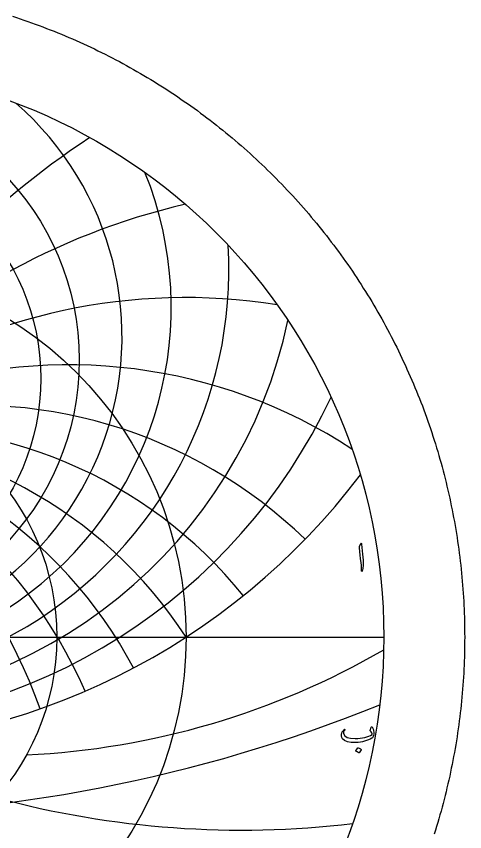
# Model space of a CAD drawing. Header units: millimetres. Extents: x -68 to 68, y -68 to 70.
# Drawn here: x 21.5 to 68.5, y -20.4 to 65.1 of the extents above; entities that cross this region are included whole.
import ezdxf

# ---------------------------------------------------------------- set-up
doc = ezdxf.new("R2010")
doc.units = ezdxf.units.MM
for name, color, linetype in [('CUT_OUTER', 1, 'Continuous'), ('ENGRAVE', 7, 'Continuous'), ('ENGRAVE_FINE', 8, 'Continuous'), ('TEXT', 5, 'Continuous')]:
    doc.layers.add(name, color=color, linetype=linetype)

msp = doc.modelspace()

# ---------------------------------------------------------------- linework, layer by layer
at = {"layer": 'CUT_OUTER'}
msp.add_lwpolyline([(21.08, 65.1495), (21.4794, 65.0189), (21.8779, 64.8859), (22.2756, 64.7505), (22.6725, 64.6126), (23.0685, 64.4722), (23.4637, 64.3295), (23.858, 64.1843), (24.2513, 64.0367), (24.6438, 63.8867), (25.0354, 63.7343), (25.4259, 63.5795), (25.8156, 63.4222), (26.2042, 63.2627), (26.5919, 63.1007), (26.9786, 62.9363), (27.3643, 62.7696), (27.7489, 62.6005), (28.1325, 62.4291), (28.515, 62.2553), (28.8965, 62.0791), (29.2768, 61.9007), (29.6561, 61.7199), (30.0342, 61.5367), (30.4113, 61.3513), (30.7871, 61.1635), (31.1618, 60.9735), (31.5354, 60.7811), (31.9077, 60.5865), (32.2789, 60.3896), (32.6488, 60.1904), (33.0175, 59.9889), (33.385, 59.7852), (33.7512, 59.5792), (34.1161, 59.371), (34.4798, 59.1605), (34.8421, 58.9479), (35.2032, 58.733), (35.5629, 58.5159), (35.9213, 58.2965), (36.2783, 58.075), (36.634, 57.8513), (36.9882, 57.6255), (37.3411, 57.3974), (37.6926, 57.1672), (38.0427, 56.9349), (38.3913, 56.7004), (38.7385, 56.4638), (39.0842, 56.225), (39.4285, 55.9841), (39.7712, 55.7411), (40.1125, 55.4961), (40.4523, 55.2489), (40.7905, 54.9996), (41.1272, 54.7483), (41.4624, 54.4949), (41.796, 54.2395), (42.128, 53.982), (42.4584, 53.7225), (42.7873, 53.461), (43.1145, 53.1974), (43.4401, 52.9319), (43.764, 52.6644), (44.0864, 52.3948), (44.407, 52.1233), (44.726, 51.8499), (45.0433, 51.5745), (45.3589, 51.2971), (45.6728, 51.0178), (45.985, 50.7366), (46.2954, 50.4535), (46.6042, 50.1685), (46.9111, 49.8816), (47.2163, 49.5928), (47.5197, 49.3022), (47.8213, 49.0097), (48.1211, 48.7153), (48.4191, 48.4191), (48.7153, 48.1211), (49.0097, 47.8213), (49.3022, 47.5197), (49.5928, 47.2163), (49.8816, 46.9111), (50.1685, 46.6042), (50.4535, 46.2954), (50.7366, 45.985), (51.0178, 45.6728), (51.2971, 45.3589), (51.5745, 45.0433), (51.8499, 44.726), (52.1233, 44.407), (52.3948, 44.0864), (52.6644, 43.764), (52.9319, 43.4401), (53.1974, 43.1145), (53.461, 42.7873), (53.7225, 42.4584), (53.982, 42.128), (54.2395, 41.796), (54.4949, 41.4624), (54.7483, 41.1272), (54.9996, 40.7905), (55.2489, 40.4523), (55.4961, 40.1125), (55.7411, 39.7712), (55.9841, 39.4285), (56.225, 39.0842), (56.4638, 38.7385), (56.7004, 38.3913), (56.9349, 38.0427), (57.1672, 37.6926), (57.3974, 37.3411), (57.6255, 36.9882), (57.8513, 36.634), (58.075, 36.2783), (58.2965, 35.9213), (58.5159, 35.5629), (58.733, 35.2032), (58.9479, 34.8421), (59.1605, 34.4798), (59.371, 34.1161), (59.5792, 33.7512), (59.7852, 33.385), (59.9889, 33.0175), (60.1904, 32.6488), (60.3896, 32.2789), (60.5865, 31.9077), (60.7811, 31.5354), (60.9735, 31.1618), (61.1635, 30.7871), (61.3513, 30.4113), (61.5367, 30.0342), (61.7199, 29.6561), (61.9007, 29.2768), (62.0791, 28.8965), (62.2553, 28.515), (62.4291, 28.1325), (62.6005, 27.7489), (62.7696, 27.3643), (62.9363, 26.9786), (63.1007, 26.5919), (63.2627, 26.2042), (63.4222, 25.8156), (63.5795, 25.4259), (63.7343, 25.0354), (63.8867, 24.6438), (64.0367, 24.2513), (64.1843, 23.858), (64.3295, 23.4637), (64.4722, 23.0685), (64.6126, 22.6725), (64.7505, 22.2756), (64.8859, 21.8779), (65.0189, 21.4794), (65.1495, 21.08), (65.2776, 20.6799), (65.4033, 20.2789), (65.5265, 19.8772), (65.6472, 19.4748), (65.7655, 19.0716), (65.8813, 18.6677), (65.9946, 18.2632), (66.1054, 17.8579), (66.2137, 17.4519), (66.3196, 17.0453), (66.4229, 16.6381), (66.5237, 16.2302), (66.6221, 15.8217), (66.7179, 15.4126), (66.8112, 15.003), (66.902, 14.5927), (66.9903, 14.182), (67.076, 13.7706), (67.1593, 13.3588), (67.24, 12.9465), (67.3181, 12.5337), (67.3938, 12.1204), (67.4669, 11.7066), (67.5374, 11.2924), (67.6055, 10.8778), (67.6709, 10.4628), (67.7339, 10.0474), (67.7942, 9.6316), (67.8521, 9.2154), (67.9073, 8.7989), (67.96, 8.3821), (68.0102, 7.9649), (68.0578, 7.5475), (68.1028, 7.1297), (68.1453, 6.7117), (68.1852, 6.2935), (68.2225, 5.875), (68.2573, 5.4563), (68.2895, 5.0373), (68.3191, 4.6182), (68.3461, 4.1989), (68.3706, 3.7795), (68.3925, 3.3599), (68.4118, 2.9402), (68.4286, 2.5204), (68.4428, 2.1005), (68.4544, 1.6805), (68.4634, 1.2604), (68.4698, 0.8403), (68.4737, 0.4202), (68.475, 0), (68.4737, -0.4202), (68.4698, -0.8403), (68.4634, -1.2604), (68.4544, -1.6805), (68.4428, -2.1005), (68.4286, -2.5204), (68.4118, -2.9402), (68.3925, -3.3599), (68.3706, -3.7795), (68.3461, -4.1989), (68.3191, -4.6182), (68.2895, -5.0373), (68.2573, -5.4563), (68.2225, -5.875), (68.1852, -6.2935), (68.1453, -6.7117), (68.1028, -7.1297), (68.0578, -7.5475), (68.0102, -7.9649), (67.96, -8.3821), (67.9073, -8.7989), (67.8521, -9.2154), (67.7942, -9.6316), (67.7339, -10.0474), (67.6709, -10.4628), (67.6055, -10.8778), (67.5374, -11.2924), (67.4669, -11.7066), (67.3938, -12.1204), (67.3181, -12.5337), (67.24, -12.9465), (67.1593, -13.3588), (67.076, -13.7706), (66.9903, -14.182), (66.902, -14.5927), (66.8112, -15.003), (66.7179, -15.4126), (66.6221, -15.8217), (66.5237, -16.2302), (66.4229, -16.6381), (66.3196, -17.0453), (66.2137, -17.4519), (66.1054, -17.8579), (65.9946, -18.2632), (65.8813, -18.6677), (65.7655, -19.0716), (65.6472, -19.4748), (65.5265, -19.8772), (65.4033, -20.2789), (65.2776, -20.6799)], dxfattribs=at)
at = {"layer": 'ENGRAVE'}
msp.add_lwpolyline([(-60, 0), (60, 0)], dxfattribs=at)
for centre, radius in [((0, 0), 60), ((0, 29.0872), 28.0588), ((0, 27.1378), 24.0468), ((0, 0), 39.2754), ((0, 0), 25.7092)]:
    msp.add_circle(centre, radius, dxfattribs=at)
for centre, radius, start, end in [((0, 31.5316), 32.56, 131.172626, 48.827374), ((0, 34.6226), 37.7136, 157.98396, 22.01604), ((0, 38.5859), 43.7566, 176.664202, 3.335798), ((0, 43.7699), 51.0492, 191.904364, 348.095636), ((0, 50.7405), 60.1697, 205.149698, 334.850302), ((0, -25.5057), 46.8305, 33, 147), ((0, -25.5057), 46.8305, 33, 147), ((0, 60.4788), 72.1127, 217.070295, 322.929705), ((18.7044, 69.8059), 82.2513, 272.676693, 300.124801), ((45.012, 77.9631), 98.2185, 254.890012, 276.848499)]:
    msp.add_arc(centre, radius, start, end, dxfattribs=at)
at = {"layer": 'ENGRAVE_FINE'}
for centre, radius, start, end in [((81.1128, -25.5057), 93.661, 123.68218, 170.923876), ((81.1128, -25.5057), 93.661, 123.68218, 170.923876), ((55.8104, -25.5057), 72.8553, 103.18373, 167.693089), ((55.8104, -25.5057), 72.8553, 103.18373, 167.693089), ((39.2955, -25.5057), 61.1329, 81.037327, 164.27138), ((39.2955, -25.5057), 61.1329, 81.037327, 164.27138), ((-27.0376, -25.5057), 54.0752, 19.409554, 123.219246), ((-27.0376, -25.5057), 54.0752, 19.409554, 123.219246), ((27.0376, -25.5057), 54.0752, 56.780754, 160.590446), ((27.0376, -25.5057), 54.0752, 56.780754, 160.590446), ((-17.0449, -25.5057), 49.836, 23.435256, 134.139707), ((-17.0449, -25.5057), 49.836, 23.435256, 134.139707), ((17.0449, -25.5057), 49.836, 45.860293, 156.564744), ((17.0449, -25.5057), 49.836, 45.860293, 156.564744), ((-8.2575, -25.5057), 47.5529, 27.916334, 141.112561), ((-8.2575, -25.5057), 47.5529, 27.916334, 141.112561), ((8.2575, -25.5057), 47.5529, 38.887439, 152.083666), ((8.2575, -25.5057), 47.5529, 38.887439, 152.083666), ((0, 139.7963), 158.5297, 247.925664, 292.074336)]:
    msp.add_arc(centre, radius, start, end, dxfattribs=at)
at = {"layer": 'TEXT'}
for points in [[(57.5608, 9.7486), (57.6015, 9.8274), (57.6342, 9.8551), (57.659, 9.8316), (57.6758, 9.7571), (57.7737, 8.7139), (57.832, 8.0736), (57.845, 7.5621), (57.8128, 7.1794), (57.7354, 6.9255), (57.7213, 6.9048), (57.7088, 6.8936), (57.6978, 6.892), (57.6885, 6.9), (57.6811, 6.9125), (57.6758, 6.9287), (57.6726, 6.9487), (57.6715, 6.9723), (57.6715, 7.1568), (57.663, 7.3524), (57.646, 7.5592), (57.6204, 7.7771), (57.6148, 7.8341), (57.598, 7.9879), (57.5701, 8.2386), (57.531, 8.5862), (57.4373, 9.3569), (57.4352, 9.3978), (57.4373, 9.4356), (57.4437, 9.4702), (57.4543, 9.5016)], [(58.7688, -9.4546), (58.7974, -9.4906), (58.8236, -9.5302), (58.8474, -9.5736), (58.8688, -9.6207), (58.8878, -9.6713), (58.9045, -9.725), (58.9187, -9.782), (58.9306, -9.8421), (58.946, -9.9629), (58.9497, -10.0827), (58.9417, -10.2014), (58.922, -10.319), (58.8922, -10.4239), (58.8539, -10.5085), (58.8071, -10.5729), (58.7517, -10.6171), (58.5761, -10.71), (58.3898, -10.7927), (58.1929, -10.8654), (57.9853, -10.9279), (57.767, -10.9798), (57.5382, -11.0205), (57.2987, -11.0501), (57.0485, -11.0684), (56.5796, -11.0636), (56.1948, -10.9982), (55.894, -10.872), (55.6774, -10.6852), (55.5885, -10.5391), (55.5475, -10.3818), (55.5545, -10.2134), (55.6093, -10.0337), (55.6278, -9.995), (55.6492, -9.9555), (55.6735, -9.9152), (55.7008, -9.874), (55.731, -9.8321), (55.7642, -9.7894), (55.8002, -9.7459), (55.8392, -9.7016), (55.8522, -9.6891), (55.8658, -9.6814), (55.8799, -9.6784), (55.8946, -9.6803), (55.9044, -9.684), (55.9127, -9.6909), (55.9193, -9.7011), (55.9244, -9.7144), (55.9268, -9.7269), (55.9254, -9.7388), (55.9204, -9.7503), (55.9116, -9.7612), (55.8751, -9.8046), (55.8424, -9.8496), (55.8134, -9.8961), (55.7881, -9.9443), (55.7708, -9.9903), (55.7615, -10.0348), (55.7602, -10.0776), (55.7668, -10.1189), (55.8999, -10.3597), (56.15, -10.5287), (56.5173, -10.6259), (57.0017, -10.6511), (57.2679, -10.6409), (57.5217, -10.6187), (57.7629, -10.5845), (57.9917, -10.5383), (58.2082, -10.4802), (58.4127, -10.41), (58.6052, -10.3279), (58.7858, -10.2338), (58.7682, -10.146), (58.7283, -10.0486), (58.666, -9.9416), (58.5814, -9.8251), (58.5787, -9.8139), (58.5793, -9.7931), (58.583, -9.7628), (58.5899, -9.7229), (58.5918, -9.7189), (58.5931, -9.7154), (58.5939, -9.7125), (58.5942, -9.7101), (58.608, -9.6558), (58.6282, -9.5951), (58.6549, -9.5281), (58.6879, -9.4546), (58.7025, -9.4323), (58.7209, -9.4248), (58.7429, -9.4323), (58.7688, -9.4546)], [(57.2827, -11.622), (57.288, -11.6167), (57.2955, -11.6135), (57.305, -11.6124), (57.3168, -11.6135), (57.3995, -11.647), (57.4775, -11.688), (57.5507, -11.7364), (57.6191, -11.7923), (57.6257, -11.8008), (57.6287, -11.8093), (57.6279, -11.8178), (57.6233, -11.8264), (57.4232, -12.15), (57.4158, -12.1577), (57.4062, -12.1596), (57.3945, -12.1556), (57.3806, -12.1457), (57.3687, -12.1372), (57.3498, -12.1244), (57.3239, -12.1074), (57.2912, -12.0861), (57.251, -12.0606), (57.2029, -12.0308), (57.1467, -11.9967), (57.0826, -11.9584), (57.074, -11.952), (57.0698, -11.9456), (57.0698, -11.9392), (57.074, -11.9328)]]:
    msp.add_lwpolyline(points, close=True, dxfattribs=at)

doc.saveas('drawing.dxf')
